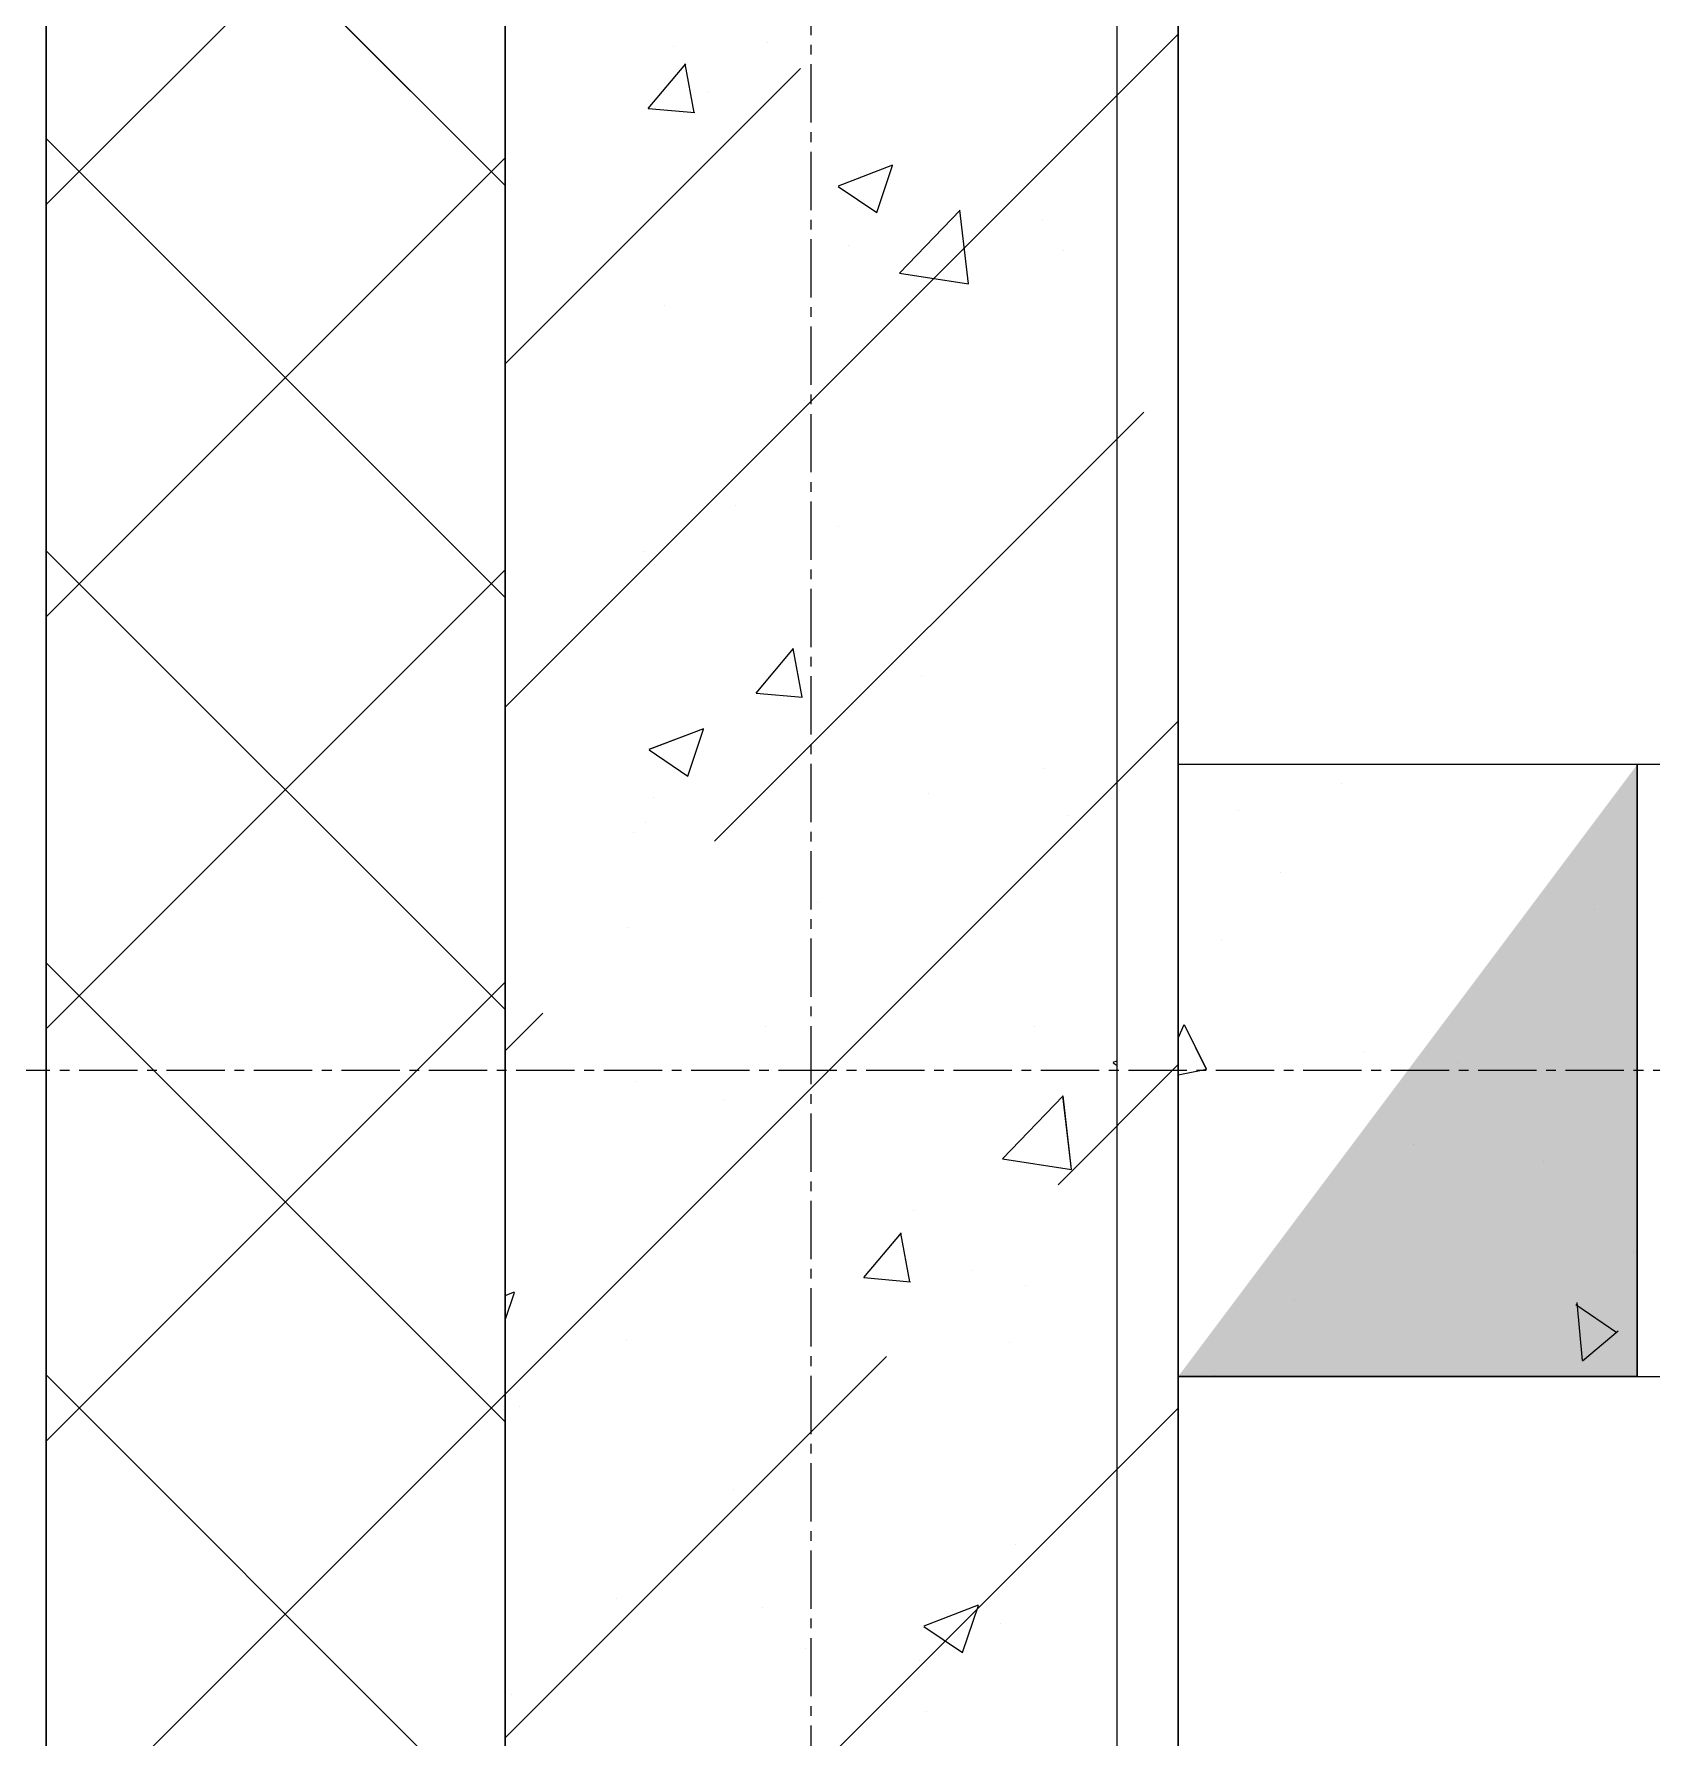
# Model space of a CAD drawing. Header units: millimetres. Extents: x 470010 to 1231400, y -134005 to 421770.
# Drawn here: x 806269 to 806797, y 177095 to 177652 of the extents above; entities that cross this region are included whole.
import ezdxf
from ezdxf.enums import TextEntityAlignment as Align

# ---------------------------------------------------------------- set-up
doc = ezdxf.new("R2010")
doc.units = ezdxf.units.MM
doc.linetypes.add('CENTER2', pattern=[28.575, 19.05, -3.175, 3.175, -3.175])
doc.linetypes.add('HIDDEN2', pattern=[4.7625, 3.175, -1.5875])
doc.layers.get('Defpoints').update_dxf_attribs({"color": 140})
for name, color, linetype, lineweight in [('АР_Колонны', 70, 'Continuous', 30), ('АР_Стены ЖБ', 7, 'Continuous', 35), ('АР_Стены ПЕНОблок', 52, 'Continuous', 20), ('АР_Тонкая', 254, 'Continuous', 5), ('АР_Утеплитель', 31, 'Continuous', 0), ('АР_Штриховка', 8, 'Continuous', 0), ('ОВ_Отопление', 30, 'Continuous', 5)]:
    doc.layers.add(name, color=color, linetype=linetype, lineweight=lineweight)
doc.layers.add('РД_Оси_100', color=7, linetype='Continuous', lineweight=0, true_color=0x525252)
doc.styles.add('style1', font='ARIALN.TTF')

# ---------------------------------------------------------------- blocks, each defined once
blk = doc.blocks.new('СОШ_2200_АР_ОСИ_М100_28.05.24')
at = {"layer": 'РД_Оси_100', "color": 251, "linetype": 'CENTER2', "true_color": 0x636466}
for p, q in [((0, -6155), (0, 139938.679)), ((29555, 54600), (-5954.958, 54600))]:
    blk.add_line(p, q, dxfattribs=at)
blk = doc.blocks.new('A$C9108343f')
at = {"layer": 'ОВ_Отопление', "linetype": 'Continuous', "lineweight": 5, "true_color": 0x000000}
for points in [[(141074.09, 277579.49), (141074.09, 277779.49), (140999.09, 277679.49)], [(140924.09, 277579.49), (141074.09, 277579.49), (140999.09, 277679.49)]]:
    blk.add_hatch(color=18, dxfattribs=at).paths.add_polyline_path(points, flags=0)
at = {"layer": 'АР_Колонны', "color": 18, "linetype": 'HIDDEN2', "lineweight": 25, "true_color": 0x000000}
for p, q in [((140704.09, 277079.49), (140704.09, 278279.49)), ((140924.09, 278279.49), (140924.09, 277079.49))]:
    blk.add_line(p, q, dxfattribs=at)
at = {"layer": 'АР_Колонны', "color": 18, "linetype": 'Continuous', "lineweight": 15, "true_color": 0x000000}
for p, q in [((140704.09, 278279.49), (140704.09, 277079.49)), ((140704.09, 278279.49), (140704.09, 277079.49)), ((140924.09, 277079.49), (140924.09, 278279.49)), ((140924.09, 277079.49), (140924.09, 278279.49))]:
    blk.add_line(p, q, dxfattribs=at)
at = {"layer": 'АР_Стены ЖБ', "color": 18, "linetype": 'Continuous', "lineweight": 30, "true_color": 0x000000}
for p, q in [((140704.09, 278279.49), (140704.09, 277079.49)), ((140924.09, 277079.49), (140924.09, 278279.49))]:
    blk.add_line(p, q, dxfattribs=at)
at = {"layer": 'АР_Стены ПЕНОблок', "color": 18, "linetype": 'Continuous', "lineweight": 20, "true_color": 0x000000}
for p, q in [((140704.09, 313879.49), (140704.09, 237679.49)), ((140904.09, 237679.49), (140904.09, 313879.49)), ((140924.09, 277779.49), (140924.09, 277579.49)), ((148494.09, 277779.49), (140924.09, 277779.49)), ((140924.09, 277579.49), (148494.09, 277579.49))]:
    blk.add_line(p, q, dxfattribs=at)
at = {"layer": 'АР_Тонкая', "color": 18, "linetype": 'Continuous', "lineweight": 5, "true_color": 0x000000}
blk.add_line((140554.09, 237679.49), (140554.09, 313879.49), dxfattribs=at)
at = {"layer": 'АР_Утеплитель', "color": 18, "linetype": 'Continuous', "lineweight": 0, "true_color": 0x000000}
for p, q in [((140554.09, 313879.49), (140554.09, 237679.49)), ((140704.09, 237679.49), (140704.09, 313879.49))]:
    blk.add_line(p, q, dxfattribs=at)
at = {"layer": 'АР_Штриховка', "color": 18, "linetype": 'Continuous', "lineweight": 0, "true_color": 0x000000}
for p, q in [((140704.09, 277968.75), (140554.09, 278118.75)), ((140554.09, 277962.47), (140704.09, 278112.47)), ((140759.14, 278014.08), (140759.14, 278014.08)), ((140789.94, 278015.55), (140789.94, 278015.55)), ((140750.89, 277993.89), (140763.14, 278008.48)), ((140765.92, 277992.52), (140762.98, 278008.44)), ((140770.53, 277999.1), (140770.53, 277999.1)), ((140750.89, 277993.88), (140766.07, 277992.55)), ((140704.09, 277834.05), (140554.09, 277984.05)), ((140554.09, 277827.76), (140704.09, 277977.76)), ((140813.04, 277968.62), (140830.82, 277975.45)), ((140825.59, 277959.89), (140830.74, 277975.24)), ((140812.94, 277968.42), (140825.58, 277959.9)), ((140832.97, 277940.06), (140852.76, 277960.67)), ((140855.54, 277936.55), (140852.74, 277960.67)), ((140879.76, 277957.54), (140879.76, 277957.54)), ((140816.17, 277949.17), (140816.17, 277949.17)), ((140886.47, 277947.41), (140886.47, 277947.41)), ((140832.96, 277940.09), (140855.55, 277936.59)), ((140756.05, 277929.53), (140756.05, 277929.53)), ((140802.03, 277898.38), (140802.03, 277898.38)), ((140779.46, 277864), (140779.46, 277864)), ((140883.38, 277862.86), (140883.38, 277862.86)), ((140812.94, 277857.36), (140812.94, 277857.36)), ((140704.09, 277699.35), (140554.09, 277849.35)), ((140749.35, 277848.99), (140749.35, 277848.99)), ((140752.96, 277844.97), (140752.96, 277844.97)), ((140554.09, 277693.06), (140704.09, 277843.06)), ((140786.13, 277802.83), (140798.38, 277817.43)), ((140801.16, 277801.47), (140798.22, 277817.39)), ((140840.32, 277808.23), (140840.32, 277808.23)), ((140786.13, 277802.82), (140801.32, 277801.49)), ((140751.23, 277784.43), (140769.02, 277791.26)), ((140763.79, 277775.71), (140768.94, 277791.06)), ((140751.14, 277784.23), (140763.78, 277775.71)), ((140880.29, 277778.3), (140880.29, 277778.3)), ((140977.38, 277773.29), (140977.38, 277773.29)), ((140752.57, 277768.59), (140752.57, 277768.59)), ((140842.32, 277769.85), (140842.32, 277769.85)), ((140888.16, 277762.86), (140888.16, 277762.86)), ((140943.67, 277764.28), (140943.67, 277764.28)), ((140746.12, 277757.18), (140746.12, 277757.18)), ((140749.88, 277760.42), (140749.88, 277760.42)), ((140957.61, 277744.09), (140957.61, 277744.09)), ((140806.13, 277734.47), (140806.13, 277734.47)), ((141060.03, 277732.18), (141060.03, 277732.18)), ((140938.33, 277722.41), (140938.33, 277722.41)), ((140704.09, 277564.64), (140554.09, 277714.64)), ((140554.09, 277558.35), (140704.09, 277708.35)), ((140789.2, 277693.91), (140789.2, 277693.91)), ((140877.2, 277693.74), (140877.2, 277693.74)), ((140924.09, 277690.06), (140926.05, 277694.45)), ((140933.29, 277679.84), (140926.08, 277694.33)), ((140902.85, 277682.17), (140904.09, 277682.65)), ((140984.82, 277685.67), (140984.82, 277685.67)), ((140902.76, 277681.97), (140904.09, 277681.06)), ((140924.09, 277678.05), (140933.3, 277679.84)), ((141015.22, 277682.12), (141015.22, 277682.12)), ((140746.79, 277675.86), (140746.79, 277675.86)), ((140775.5, 277669.66), (140775.5, 277669.66)), ((140866.65, 277650.59), (140886.43, 277671.21)), ((140889.22, 277647.08), (140886.41, 277671.2)), ((141000.96, 277655.21), (141000.96, 277655.21)), ((140866.63, 277650.62), (140889.22, 277647.12)), ((141043.42, 277649.71), (141043.42, 277649.71)), ((140837.63, 277633.75), (140837.63, 277633.75)), ((140821.38, 277611.78), (140833.62, 277626.37)), ((140836.4, 277610.41), (140833.46, 277626.33)), ((141072.82, 277620.15), (141072.82, 277620.15)), ((140821.38, 277611.77), (140836.56, 277610.44)), ((140704.09, 277605.87), (140707.22, 277607.07)), ((140704.09, 277597.81), (140707.13, 277606.87)), ((140874.11, 277609.19), (140874.11, 277609.19)), ((140961.92, 277604.33), (140961.92, 277604.33)), ((141067.36, 277593.73), (141054.02, 277602.92)), ((141056.14, 277584.63), (141054.48, 277603.61)), ((141056.15, 277584.62), (141067.82, 277594.42)), ((140743.7, 277591.31), (140743.7, 277591.31)), ((140869.09, 277590.6), (140869.09, 277590.6)), ((140704.09, 277429.94), (140554.09, 277579.94)), ((140936, 277579.9), (140936, 277579.9)), ((140554.09, 277423.65), (140704.09, 277573.65)), ((140708.68, 277569.48), (140708.68, 277569.48)), ((140778.71, 277542.36), (140778.71, 277542.36)), ((140871.02, 277524.63), (140871.02, 277524.63)), ((140740.61, 277506.75), (140740.61, 277506.75)), ((140841.05, 277497.98), (140858.83, 277504.81)), ((140853.6, 277489.25), (140858.75, 277504.6)), ((140788.17, 277503.95), (140788.17, 277503.95)), ((140865.86, 277498.79), (140865.86, 277498.79)), ((140840.96, 277497.78), (140853.59, 277489.26)), ((140802.27, 277490.42), (140802.27, 277490.42)), ((140839.57, 277486.59), (140839.57, 277486.59)), ((140706.13, 277475.56), (140706.13, 277475.56)), ((140841.72, 277469.84), (140841.72, 277469.84))]:
    blk.add_line(p, q, dxfattribs=at)
at = {"layer": 'АР_Штриховка', "color": 18, "linetype": 'Continuous', "lineweight": 5, "true_color": 0x000000}
for p, q in [((140704.09, 277798.16), (140924.09, 278018.16)), ((140704.09, 277910.41), (140800.62, 278006.93)), ((140772.55, 277754.36), (140912.87, 277894.68)), ((140704.09, 277573.65), (140924.09, 277793.65)), ((140744.49, 277726.3), (140744.49, 277726.3)), ((140704.09, 277685.9), (140716.43, 277698.24)), ((140884.81, 277642.11), (140924.09, 277681.4)), ((140856.74, 277614.05), (140856.74, 277614.05)), ((140704.09, 277461.4), (140828.68, 277585.98)), ((140704.09, 277349.14), (140924.09, 277569.14))]:
    blk.add_line(p, q, dxfattribs=at)
at = {"layer": 'ОВ_Отопление', "color": 18, "linetype": 'Continuous', "lineweight": 9, "true_color": 0x000000}
for p, q in [((141074.09, 277779.49), (140924.09, 277779.49)), ((140924.09, 277579.49), (140924.09, 277779.49)), ((141074.09, 277579.49), (141074.09, 277779.49)), ((141074.09, 277579.49), (140924.09, 277579.49))]:
    blk.add_line(p, q, dxfattribs=at)
at = {"layer": 'РД_Оси_100'}
blk.add_blockref('СОШ_2200_АР_ОСИ_М100_28.05.24', (140804.09, 223079.49), dxfattribs=at)
at = {"layer": 'Defpoints', "color": 18, "true_color": 0x000000, "style": 'style1'}
for p in [(143949.34, 316089.12), (143974.98, 281639.5), (143890.4, 273244.71), (143839.99, 264276.81), (143967.75, 254892.38), (12251.96, 104178.14), (12382.58, 96023.14)]:
    blk.add_attdef('АР-ПОМЕЩЕНИЕ:НАИМЕНОВАНИЕ', text='', height=100, dxfattribs=at).set_placement(p, align=Align.MIDDLE)
at = {"layer": 'Defpoints', "color": 18, "true_color": 0x000000, "style": 'style1', "flags": 8}
for p in [(143951.3, 279099.09), (143848.34, 269251.11), (143875.33, 260094.25), (144049.74, 250824.7), (163419.28, 238153.36), (155897.46, 237965.97), (183037.2, 237965.97), (143342.94, 237876.19)]:
    blk.add_attdef('АР-ПОМЕЩЕНИЕ:НАИМЕНОВАНИЕ', text='', height=100, dxfattribs=at).set_placement(p, align=Align.MIDDLE)

msp = doc.modelspace()

# ---------------------------------------------------------------- hatches: boundary and pattern name
at = {"layer": 'ОВ_Отопление', "linetype": 'Continuous', "lineweight": 5, "true_color": 0x000000}
for points in [[(806792.706, 177213.25), (806792.706, 177413.25), (806717.706, 177313.25)], [(806642.706, 177213.25), (806792.706, 177213.25), (806717.706, 177313.25)]]:
    msp.add_hatch(color=18, dxfattribs=at).paths.add_polyline_path(points, flags=0)

# ---------------------------------------------------------------- linework, layer by layer
at = {"layer": 'АР_Колонны', "color": 18, "linetype": 'HIDDEN2', "lineweight": 25, "true_color": 0x000000}
for p, q in [((806422.706, 176713.25), (806422.706, 177913.25)), ((806642.706, 177913.25), (806642.706, 176713.25))]:
    msp.add_line(p, q, dxfattribs=at)
at = {"layer": 'АР_Колонны', "color": 18, "linetype": 'Continuous', "lineweight": 15, "true_color": 0x000000}
for p, q in [((806422.706, 177913.25), (806422.706, 176713.25)), ((806422.706, 177913.25), (806422.706, 176713.25)), ((806642.706, 176713.25), (806642.706, 177913.25)), ((806642.706, 176713.25), (806642.706, 177913.25))]:
    msp.add_line(p, q, dxfattribs=at)
at = {"layer": 'АР_Стены ЖБ', "color": 18, "linetype": 'Continuous', "lineweight": 30, "true_color": 0x000000}
for p, q in [((806422.706, 177913.25), (806422.706, 176713.25)), ((806642.706, 176713.25), (806642.706, 177913.25))]:
    msp.add_line(p, q, dxfattribs=at)
at = {"layer": 'АР_Стены ПЕНОблок', "color": 18, "linetype": 'Continuous', "lineweight": 20, "true_color": 0x000000}
for p, q in [((806422.706, 213513.251), (806422.706, 137313.251)), ((806622.706, 137313.251), (806622.706, 213513.251)), ((806642.706, 177413.25), (806642.706, 177213.25)), ((814212.706, 177413.25), (806642.706, 177413.25)), ((806642.706, 177213.25), (814212.706, 177213.25))]:
    msp.add_line(p, q, dxfattribs=at)
at = {"layer": 'АР_Тонкая', "color": 18, "linetype": 'Continuous', "lineweight": 5, "true_color": 0x000000}
msp.add_line((806272.706, 137313.251), (806272.706, 213513.251), dxfattribs=at)
at = {"layer": 'АР_Утеплитель', "color": 18, "linetype": 'Continuous', "lineweight": 0, "true_color": 0x000000}
for p, q in [((806272.706, 213513.251), (806272.706, 137313.251)), ((806422.706, 137313.251), (806422.706, 213513.251))]:
    msp.add_line(p, q, dxfattribs=at)
at = {"layer": 'АР_Штриховка', "color": 18, "linetype": 'Continuous', "lineweight": 0, "true_color": 0x000000}
for p, q in [((806422.706, 177602.511), (806272.706, 177752.511)), ((806272.706, 177596.224), (806422.706, 177746.224)), ((806469.503, 177627.648), (806481.748, 177642.241)), ((806484.528, 177626.281), (806481.591, 177642.202)), ((806469.502, 177627.638), (806484.684, 177626.31)), ((806422.706, 177467.807), (806272.706, 177617.807)), ((806272.706, 177461.52), (806422.706, 177611.52)), ((806531.649, 177602.379), (806549.434, 177609.206)), ((806544.2, 177593.652), (806549.351, 177609.001)), ((806531.557, 177602.177), (806544.192, 177593.654)), ((806551.587, 177573.814), (806571.371, 177594.433)), ((806574.155, 177570.308), (806571.349, 177594.43)), ((806551.571, 177573.848), (806574.161, 177570.345)), ((806422.706, 177333.103), (806272.706, 177483.103)), ((806272.706, 177326.816), (806422.706, 177476.816)), ((806504.747, 177436.591), (806516.992, 177451.184)), ((806519.771, 177435.224), (806516.834, 177451.145)), ((806504.746, 177436.581), (806519.928, 177435.253)), ((806469.847, 177418.191), (806487.632, 177425.018)), ((806482.398, 177409.464), (806487.549, 177424.813)), ((806469.755, 177417.989), (806482.39, 177409.466)), ((806422.706, 177198.399), (806272.706, 177348.399)), ((806272.706, 177192.112), (806422.706, 177342.112)), ((806642.706, 177323.817), (806644.659, 177328.204)), ((806651.899, 177313.596), (806644.688, 177328.092)), ((806621.461, 177315.926), (806622.706, 177316.404)), ((806621.369, 177315.723), (806622.706, 177314.822)), ((806642.706, 177311.812), (806651.911, 177313.601)), ((806585.262, 177284.345), (806605.046, 177304.964)), ((806607.83, 177280.839), (806605.024, 177304.962)), ((806585.246, 177284.38), (806607.836, 177280.876)), ((806539.99, 177245.534), (806552.235, 177260.127)), ((806555.014, 177244.167), (806552.077, 177260.088)), ((806539.989, 177245.524), (806555.171, 177244.196)), ((806422.706, 177239.631), (806425.83, 177240.83)), ((806422.706, 177231.564), (806425.746, 177240.625)), ((806785.968, 177227.493), (806772.633, 177236.674)), ((806774.755, 177218.387), (806773.095, 177237.364)), ((806774.762, 177218.378), (806786.437, 177228.174)), ((806422.706, 177063.695), (806272.706, 177213.695)), ((806272.706, 177057.409), (806422.706, 177207.409)), ((806559.659, 177131.738), (806577.444, 177138.565)), ((806572.211, 177123.011), (806577.361, 177138.36)), ((806559.567, 177131.535), (806572.202, 177123.013))]:
    msp.add_line(p, q, dxfattribs=at)
at = {"layer": 'АР_Штриховка', "color": 18, "linetype": 'Continuous', "lineweight": 5, "true_color": 0x000000}
for p, q in [((806422.706, 177431.915), (806642.706, 177651.915)), ((806422.706, 177544.168), (806519.229, 177640.691)), ((806491.166, 177388.122), (806631.483, 177528.438)), ((806422.706, 177207.409), (806642.706, 177427.409)), ((806422.706, 177319.662), (806435.039, 177331.995)), ((806603.419, 177275.868), (806642.706, 177315.155)), ((806422.706, 177095.155), (806547.293, 177219.742)), ((806422.706, 176982.902), (806642.706, 177202.902))]:
    msp.add_line(p, q, dxfattribs=at)
at = {"layer": 'ОВ_Отопление', "color": 18, "linetype": 'Continuous', "lineweight": 9, "true_color": 0x000000}
for p, q in [((806792.706, 177413.25), (806642.706, 177413.25)), ((806642.706, 177213.25), (806642.706, 177413.25)), ((806792.706, 177213.25), (806792.706, 177413.25)), ((806792.706, 177213.25), (806642.706, 177213.25))]:
    msp.add_line(p, q, dxfattribs=at)

# ---------------------------------------------------------------- block references
msp.add_blockref('A$C9108343f', (665718.612, -100366.242))
at = {"layer": 'РД_Оси_100'}
msp.add_blockref('СОШ_2200_АР_ОСИ_М100_28.05.24', (806522.706, 122713.251), dxfattribs=at)

doc.saveas('drawing.dxf')
